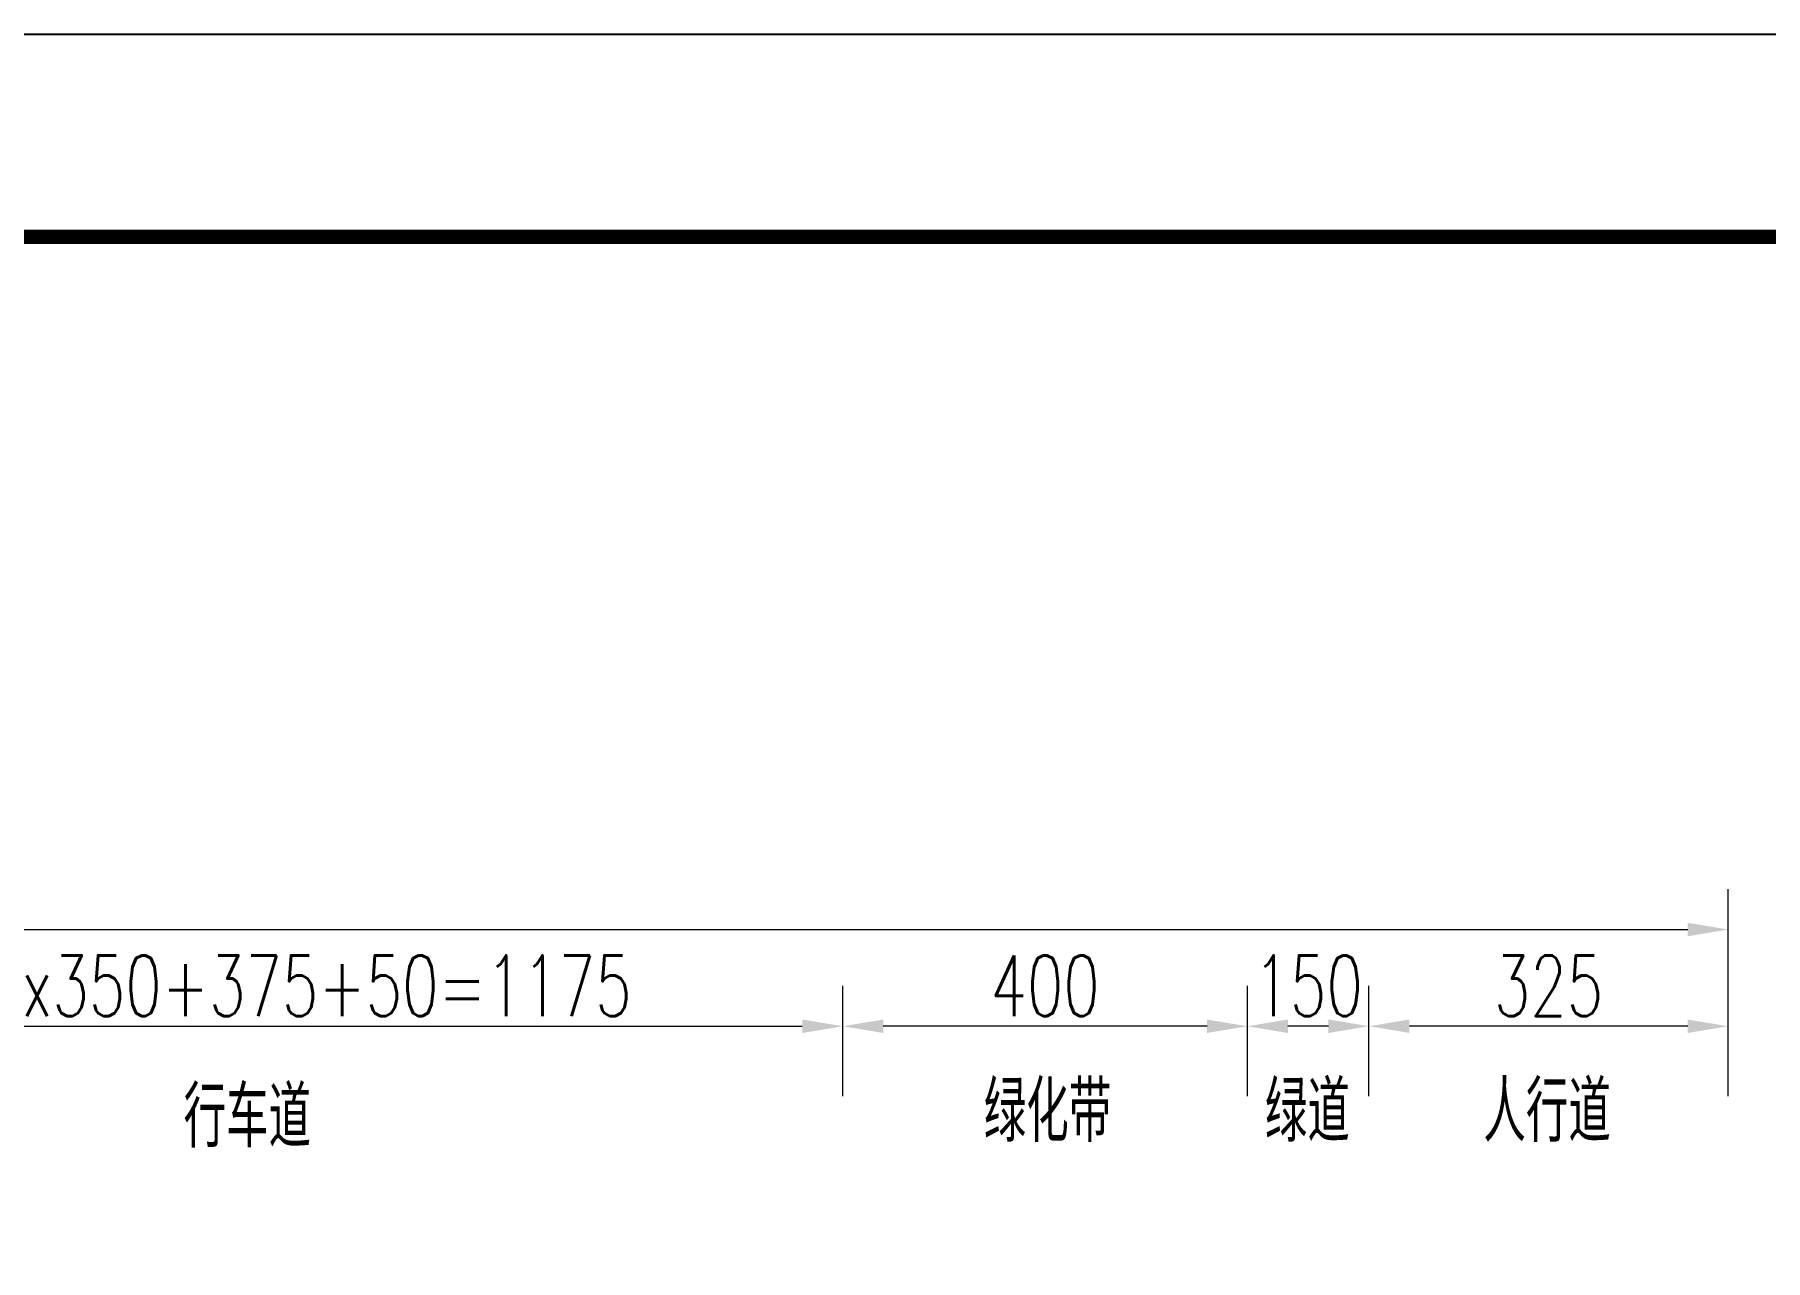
# Model space of a CAD drawing. Extents: x 941299 to 942979, y 2579300 to 2579597.
# Drawn here: x 942389.2 to 942474.8, y 2579536.3 to 2579596.9 of the extents above; entities that cross this region are included whole.
import ezdxf

# ---------------------------------------------------------------- set-up
doc = ezdxf.new("R2010")
doc.units = 0
doc.layers.get('0').update_dxf_attribs({"linetype": 'CONTINUOUS'})
doc.layers.get('Defpoints').update_dxf_attribs({"linetype": 'CONTINUOUS'})
doc.layers.add('图框', color=7, linetype='CONTINUOUS')
doc.layers.add('文字', color=7, linetype='CONTINUOUS')
doc.layers.add('标注', color=4, linetype='CONTINUOUS', lineweight=15)
doc.styles.get("Standard").update_dxf_attribs({"font": 'simplex1.shx', "width": 0.7, "bigfont": 'hztxt.shx'})
doc.dimstyles.new('比例1：200', dxfattribs={"dimtxt": 3, "dimasz": 2, "dimexe": 2, "dimexo": 1, "dimgap": 0.5, "dimtad": 1, "dimlfac": 20, "dimzin": 13, "dimdsep": 46, "dimtxsty": 'Standard', "dimcen": -0.09, "dimclrd": 4, "dimclre": 4, "dimclrt": 7, "dimaunit": 1, "dimadec": 0, "dimazin": 0, "dimtfac": 0.0005, "dimtix": 1, "dimtmove": 2, "dimatfit": 3, "dimfxl": 0, "dimtolj": 1, "dimtzin": 13, "dimlwd": -1, "dimlwe": -1, "dimarcsym": 0})

# ---------------------------------------------------------------- blocks, each defined once
blk = doc.blocks.new('*D17')
at = {"layer": 'Defpoints', "color": 0}
for p in [(942429.167, 2579547.834), (942370.417, 2579543.382), (942429.167, 2579543.383)]:
    blk.add_point(p, dxfattribs=at)
at = {"layer": '标注', "color": 4}
for p, q in [((942370.417, 2579544.382), (942370.417, 2579549.834)), ((942429.167, 2579544.383), (942429.167, 2579549.834)), ((942372.417, 2579547.834), (942427.167, 2579547.834))]:
    blk.add_line(p, q, dxfattribs=at)
for points in [[(942372.417, 2579548.167), (942372.417, 2579547.5), (942370.417, 2579547.834)], [(942427.167, 2579548.167), (942427.167, 2579547.5), (942429.167, 2579547.834)]]:
    blk.add_solid(points, dxfattribs=at)
at = {"layer": '标注', "color": 7, "insert": (942399.792, 2579549.834), "char_height": 3, "attachment_point": 5}
blk.add_mtext('\\A1;50+2x350+375+50=1175', dxfattribs=at)
blk = doc.blocks.new('*D18')
at = {"layer": 'Defpoints', "color": 0}
for p in [(942472.917, 2579552.613), (942247.917, 2579543.383), (942472.917, 2579543.383)]:
    blk.add_point(p, dxfattribs=at)
at = {"layer": '标注', "color": 4}
for p, q in [((942247.917, 2579544.383), (942247.917, 2579554.613)), ((942472.917, 2579544.383), (942472.917, 2579554.613)), ((942249.917, 2579552.613), (942470.917, 2579552.613))]:
    blk.add_line(p, q, dxfattribs=at)
for points in [[(942249.917, 2579552.946), (942249.917, 2579552.28), (942247.917, 2579552.613)], [(942470.917, 2579552.946), (942470.917, 2579552.28), (942472.917, 2579552.613)]]:
    blk.add_solid(points, dxfattribs=at)
at = {"layer": '标注', "color": 7, "insert": (942360.417, 2579554.613), "char_height": 3, "attachment_point": 5}
blk.add_mtext('\\A1;道路总宽45m', dxfattribs=at)
blk = doc.blocks.new('*D19')
at = {"layer": 'Defpoints', "color": 0}
for p in [(942429.167, 2579547.834), (942429.167, 2579543.383), (942449.167, 2579543.383)]:
    blk.add_point(p, dxfattribs=at)
at = {"layer": '标注', "color": 4}
for p, q in [((942429.167, 2579544.383), (942429.167, 2579549.834)), ((942449.167, 2579544.383), (942449.167, 2579549.834)), ((942447.167, 2579547.834), (942431.167, 2579547.834))]:
    blk.add_line(p, q, dxfattribs=at)
for points in [[(942431.167, 2579548.167), (942431.167, 2579547.5), (942429.167, 2579547.834)], [(942447.167, 2579548.167), (942447.167, 2579547.5), (942449.167, 2579547.834)]]:
    blk.add_solid(points, dxfattribs=at)
at = {"layer": '标注', "color": 7, "insert": (942439.167, 2579549.834), "char_height": 3, "attachment_point": 5}
blk.add_mtext('\\A1;400', dxfattribs=at)
blk = doc.blocks.new('*D30')
at = {"layer": 'Defpoints', "color": 0}
for p in [(942455.167, 2579547.834), (942455.167, 2579543.383), (942472.917, 2579543.383)]:
    blk.add_point(p, dxfattribs=at)
at = {"layer": '标注', "color": 4}
for p, q in [((942455.167, 2579544.383), (942455.167, 2579549.834)), ((942472.917, 2579544.383), (942472.917, 2579549.834)), ((942470.917, 2579547.834), (942457.167, 2579547.834))]:
    blk.add_line(p, q, dxfattribs=at)
for points in [[(942457.167, 2579548.167), (942457.167, 2579547.5), (942455.167, 2579547.834)], [(942470.917, 2579548.167), (942470.917, 2579547.5), (942472.917, 2579547.834)]]:
    blk.add_solid(points, dxfattribs=at)
at = {"layer": '标注', "color": 7, "insert": (942464.042, 2579549.834), "char_height": 3, "attachment_point": 5}
blk.add_mtext('\\A1;325', dxfattribs=at)
blk = doc.blocks.new('*D29')
at = {"layer": 'Defpoints', "color": 0}
for p in [(942449.167, 2579547.834), (942449.167, 2579543.383), (942455.167, 2579543.383)]:
    blk.add_point(p, dxfattribs=at)
at = {"layer": '标注', "color": 4}
for p, q in [((942449.167, 2579544.383), (942449.167, 2579549.834)), ((942455.167, 2579544.383), (942455.167, 2579549.834)), ((942453.167, 2579547.834), (942451.167, 2579547.834))]:
    blk.add_line(p, q, dxfattribs=at)
for points in [[(942451.167, 2579548.167), (942451.167, 2579547.5), (942449.167, 2579547.834)], [(942453.167, 2579548.167), (942453.167, 2579547.5), (942455.167, 2579547.834)]]:
    blk.add_solid(points, dxfattribs=at)
at = {"layer": '标注', "color": 7, "insert": (942452.167, 2579549.834), "char_height": 3, "attachment_point": 5}
blk.add_mtext('\\A1;150', dxfattribs=at)

msp = doc.modelspace()

# ---------------------------------------------------------------- linework, layer by layer
msp.add_lwpolyline([(942558.72533, 2579299.85013), (942558.72533, 2579596.85013), (942138.72533, 2579596.85013), (942138.72533, 2579299.85013)], close=True)
msp.add_lwpolyline([(942558.72533, 2579299.85013), (942558.72533, 2579596.85013), (942138.72533, 2579596.85013), (942138.72533, 2579299.85013)], close=True)
at = {"layer": '图框', "const_width": 0.7}
msp.add_lwpolyline([(942548.72533, 2579586.85013), (942168.72533, 2579586.85013), (942168.72533, 2579309.85013), (942548.72533, 2579309.85013), (942548.72533, 2579586.85013)], dxfattribs=at)

# ---------------------------------------------------------------- texts
at = {"layer": '文字', "width": 0.7}
for s, p in [('绿化带', (942436.1338, 2579542.11491)), ('绿道', (942450.02551, 2579542.11491)), ('人行道', (942460.82115, 2579542.11491)), ('行车道', (942396.59445, 2579541.84828))]:
    msp.add_text(s, height=3, dxfattribs=at).set_placement(p)

# ---------------------------------------------------------------- dimensions: what is measured, and where the dimension line sits
at = {"layer": '标注'}
for base, p1, p2, text, picture, middle in [((942472.9167, 2579552.61298), (942247.9167, 2579543.3835), (942472.9167, 2579543.3835), '道路总宽45m', '*D18', (942360.4167, 2579554.61298)), ((942429.1667, 2579547.83353), (942370.4167, 2579543.38197), (942429.1667, 2579543.3835), '50+2x350+375+50=1175', '*D17', (942399.7917, 2579549.83353))]:
    dim = msp.add_linear_dim(base=base, p1=p1, p2=p2, text=text, dimstyle='比例1：200', override={"dimtxsty": 'Standard'}, dxfattribs=at)
    dim.commit()
    dim.dimension.update_dxf_attribs({"geometry": picture, "text_midpoint": middle})
dim = msp.add_linear_dim(base=(942429.1667, 2579547.83353), p1=(942449.1667, 2579543.3835), p2=(942429.1667, 2579543.3835), angle=180, dimstyle='比例1：200', override={"dimtxsty": 'Standard'}, dxfattribs=at)
dim.commit()
dim.dimension.update_dxf_attribs({"geometry": '*D19', "text_midpoint": (942439.1667, 2579549.83353)})
for base, p1, p2, text, picture, middle in [((942449.1667, 2579547.83353), (942455.1667, 2579543.3835), (942449.1667, 2579543.3835), '150', '*D29', (942452.1667, 2579549.83353)), ((942455.1667, 2579547.83353), (942472.9167, 2579543.3835), (942455.1667, 2579543.3835), '325', '*D30', (942464.0417, 2579549.83353))]:
    dim = msp.add_linear_dim(base=base, p1=p1, p2=p2, angle=180, text=text, dimstyle='比例1：200', override={"dimtxsty": 'Standard'}, dxfattribs=at)
    dim.commit()
    dim.dimension.update_dxf_attribs({"geometry": picture, "text_midpoint": middle})

doc.saveas('drawing.dxf')
